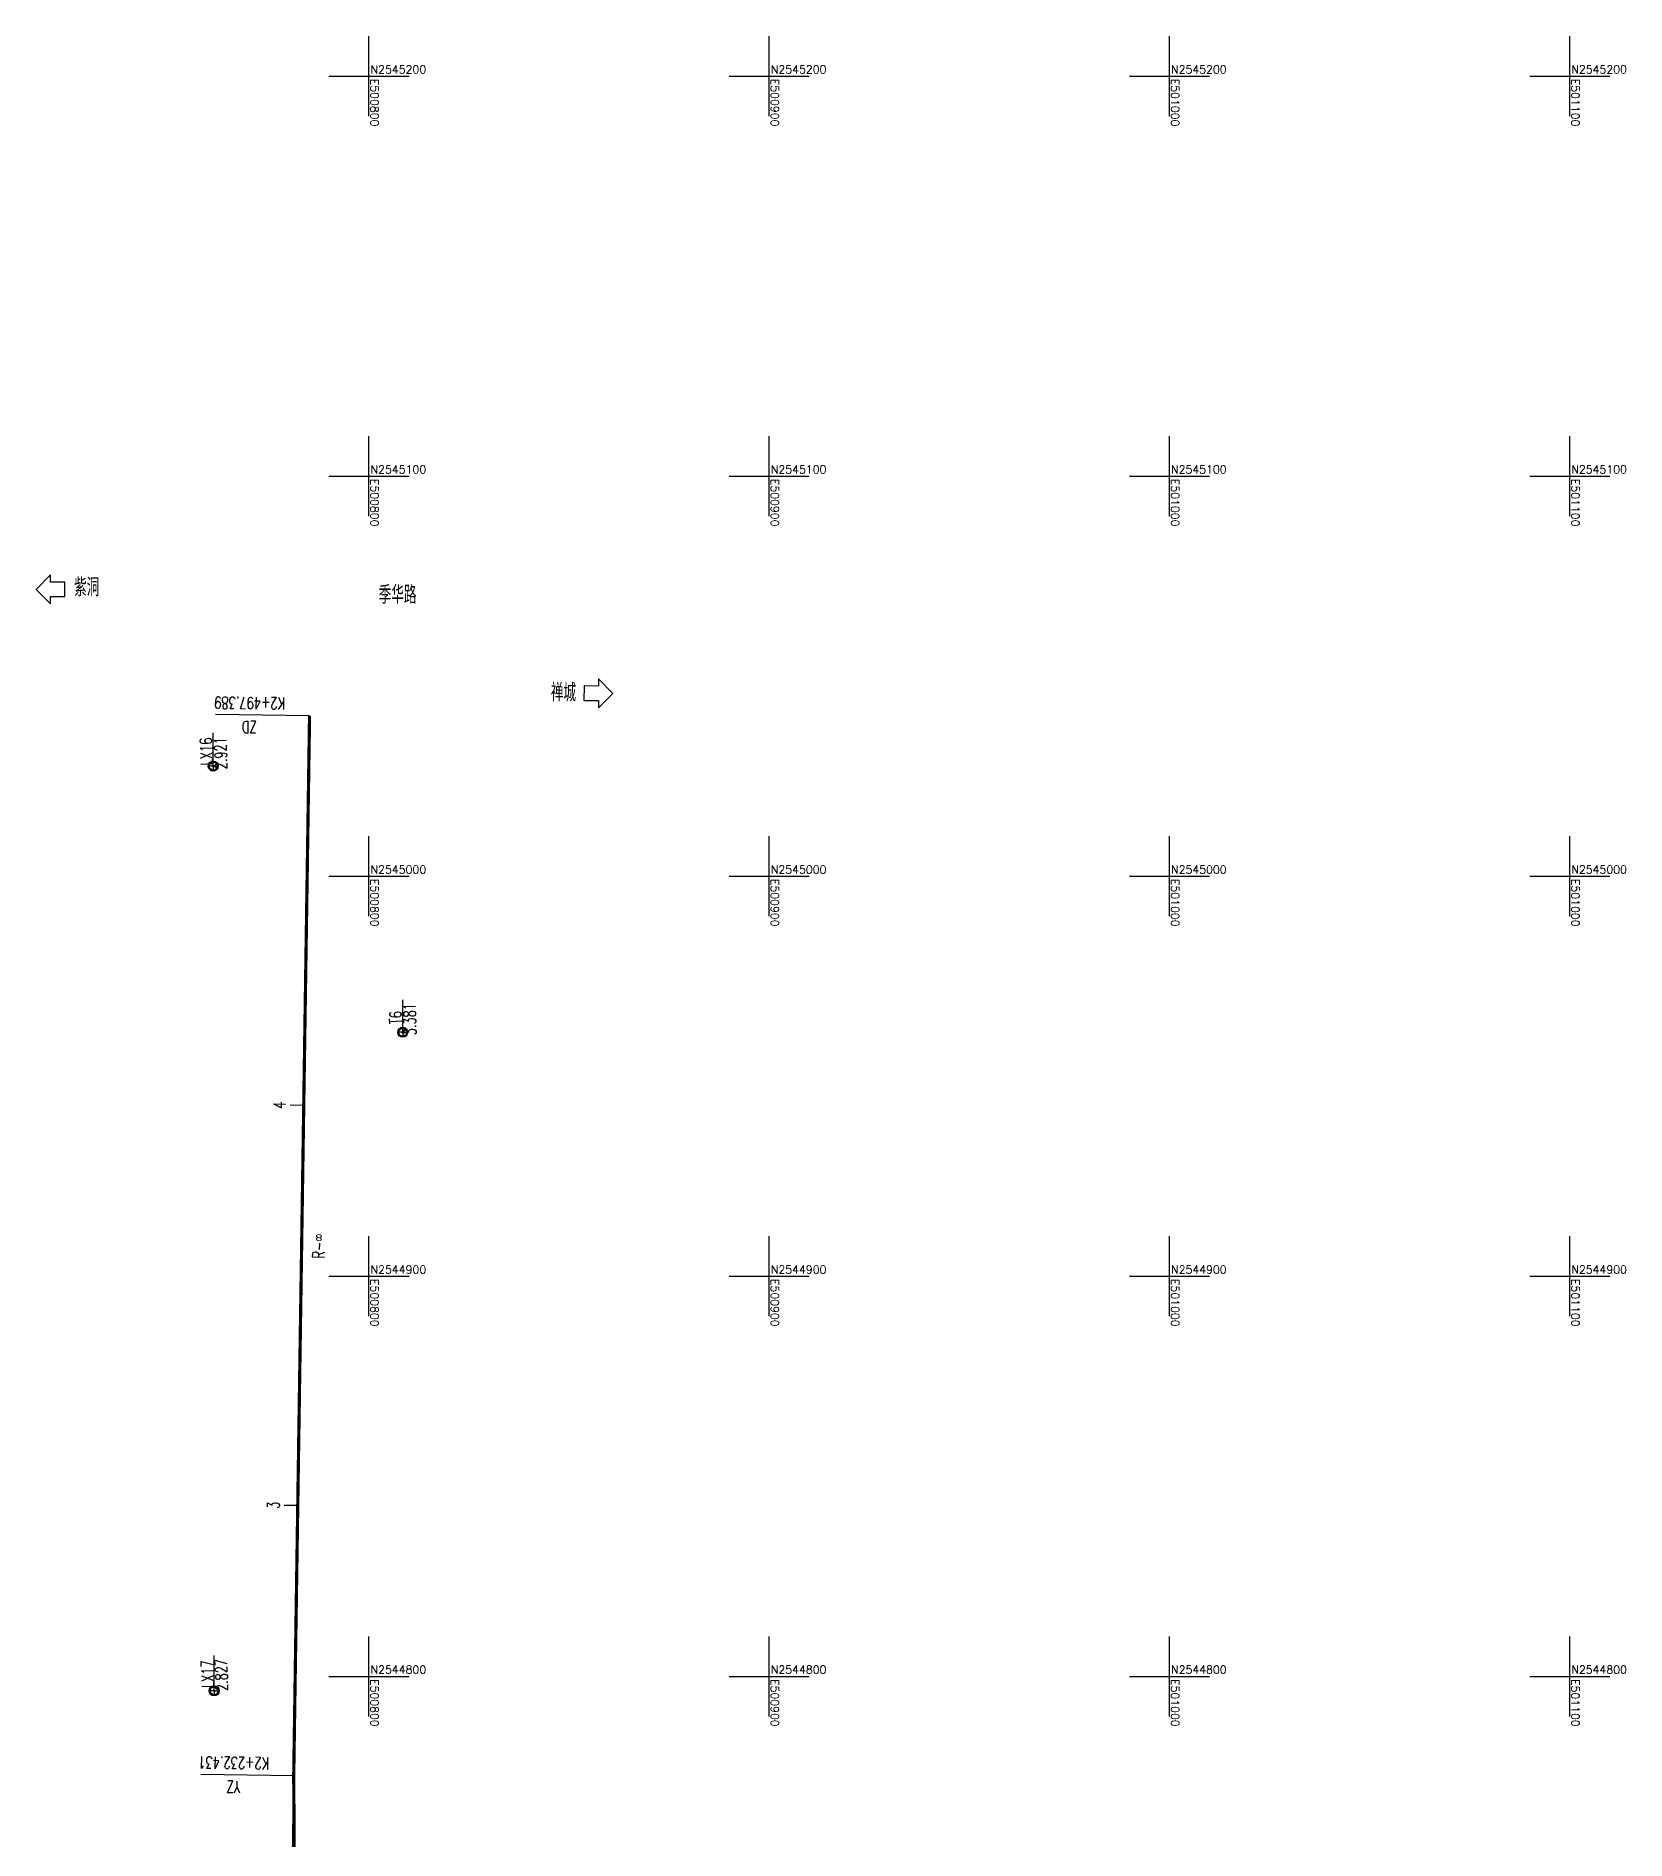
# Model space of a CAD drawing. Header units: inches. Extents: x 499362 to 502582, y 2541888 to 2545349.
# Drawn here: x 500716.8 to 501114, y 2544759.1 to 2545210 of the extents above; entities that cross this region are included whole.
import ezdxf
from ezdxf.enums import TextEntityAlignment as Align

# ---------------------------------------------------------------- set-up
doc = ezdxf.new("R2010")
doc.units = ezdxf.units.IN
for name, color, linetype in [('0-文字', 7, 'Continuous'), ('canshu', 7, 'Continuous'), ('circle', 3, 'Continuous'), ('station', 6, 'Continuous'), ('zhix', 7, 'Continuous'), ('坐标网', 2, 'Continuous'), ('控制导线点', 7, 'Continuous'), ('要素桩', 7, 'Continuous')]:
    doc.layers.add(name, color=color, linetype=linetype)
doc.styles.add('GTF_XW', font='simplex1.shx', dxfattribs={"width": 0.7, "bigfont": 'hztxt.shx'})
doc.styles.get("Standard").update_dxf_attribs({"font": 'simplex1.shx', "width": 0.7, "bigfont": 'hztxt.shx'})

# ---------------------------------------------------------------- blocks, each defined once
blk = doc.blocks.new('控制导线点')
at = {"layer": '控制导线点'}
for p, q in [((500961.792, 2543567.946, 3.298), (500960.192, 2543567.946)), ((500962.192, 2543568.346, 3.298), (500962.192, 2543569.946)), ((500962.192, 2543567.546, 3.298), (500962.192, 2543565.946)), ((500962.592, 2543567.946, 3.298), (500964.192, 2543567.946))]:
    blk.add_line(p, q, dxfattribs=at)
for centre, radius in [((500962.192, 2543567.946), 2.5), ((500962.192, 2543567.946), 2), ((500962.192, 2543567.946, 3.298), 0.4)]:
    blk.add_circle(centre, radius, dxfattribs=at)

msp = doc.modelspace()

# ---------------------------------------------------------------- linework, layer by layer
at = {"layer": '0-文字', "ltscale": 1000, "flags": 128}
for points in [[(500716.83, 2545071.7), (500720.44, 2545068.12), (500720.43, 2545069.92), (500724.03, 2545069.93), (500724.02, 2545073.53), (500720.42, 2545073.52), (500720.41, 2545075.32), (500716.83, 2545071.7)], [(500860.92, 2545045.7), (500857.34, 2545049.33), (500857.33, 2545047.53), (500853.73, 2545047.55), (500853.71, 2545043.95), (500857.31, 2545043.93), (500857.3, 2545042.13), (500860.92, 2545045.7)]]:
    msp.add_lwpolyline(points, dxfattribs=at)
at = {"layer": 'circle', "flags": 128}
msp.add_lwpolyline([(501098.74, 2542642), (501070.02, 2543056.24), (500722.15, 2543579.97), (500789.69, 2544110.56), (500796.25, 2544564.61), (500780.14, 2544704.36), (500785.15, 2545040.06)], dxfattribs=at)
at = {"layer": 'circle'}
for centre in [(500785.15, 2545040.06), (500781.19, 2544775.13)]:
    msp.add_circle(centre, 0, dxfattribs=at)
at = {"layer": 'station'}
for p, q in [((500783.7, 2544942.68), (500780.27, 2544942.73)), ((500782.2, 2544842.69), (500778.78, 2544842.74))]:
    msp.add_line(p, q, dxfattribs=at)
at = {"layer": 'zhix', "const_width": 0.8, "flags": 128}
msp.add_lwpolyline([(500779.06, 2544027.01, 0.028053), (500790.91, 2544194.77), (500795.24, 2544494.72, 0.032326), (500788.25, 2544634.05, -0.032451), (500781.19, 2544775.13), (500785.15, 2545040.06)], format="xyb", dxfattribs=at)
at = {"layer": '坐标网'}
for p, q in [((500800, 2545190), (500800, 2545210)), ((500900, 2545190), (500900, 2545210)), ((501000, 2545190), (501000, 2545210)), ((501100, 2545190), (501100, 2545210)), ((500790, 2545200), (500810, 2545200)), ((500890, 2545200), (500910, 2545200)), ((500990, 2545200), (501010, 2545200)), ((501090, 2545200), (501110, 2545200)), ((500800, 2545090), (500800, 2545110)), ((500900, 2545090), (500900, 2545110)), ((501000, 2545090), (501000, 2545110)), ((501100, 2545090), (501100, 2545110)), ((500790, 2545100), (500810, 2545100)), ((500890, 2545100), (500910, 2545100)), ((500990, 2545100), (501010, 2545100)), ((501090, 2545100), (501110, 2545100)), ((500800, 2544990), (500800, 2545010)), ((500900, 2544990), (500900, 2545010)), ((501000, 2544990), (501000, 2545010)), ((501100, 2544990), (501100, 2545010)), ((500790, 2545000), (500810, 2545000)), ((500890, 2545000), (500910, 2545000)), ((500990, 2545000), (501010, 2545000)), ((501090, 2545000), (501110, 2545000)), ((500800, 2544890), (500800, 2544910)), ((500900, 2544890), (500900, 2544910)), ((501000, 2544890), (501000, 2544910)), ((501100, 2544890), (501100, 2544910)), ((500790, 2544900), (500810, 2544900)), ((500890, 2544900), (500910, 2544900)), ((500990, 2544900), (501010, 2544900)), ((501090, 2544900), (501110, 2544900)), ((500800, 2544790), (500800, 2544810)), ((500900, 2544790), (500900, 2544810)), ((501000, 2544790), (501000, 2544810)), ((501100, 2544790), (501100, 2544810)), ((500790, 2544800), (500810, 2544800)), ((500890, 2544800), (500910, 2544800)), ((500990, 2544800), (501010, 2544800)), ((501090, 2544800), (501110, 2544800))]:
    msp.add_line(p, q, dxfattribs=at)
at = {"layer": '控制导线点'}
for p, q in [((500761.09, 2545028.77, -6.17), (500761.09, 2545035.8, -3.89)), ((500808.42, 2544962.26, -5.71), (500808.42, 2544969.08, -5.71)), ((500761.34, 2544797.63, -10.74), (500761.34, 2544805.18, -10.74))]:
    msp.add_line(p, q, dxfattribs=at)
at = {"layer": '要素桩'}
for p, q in [((500785.15, 2545040.06), (500761.68, 2545040.41)), ((500781.19, 2544775.13), (500757.97, 2544775.48))]:
    msp.add_line(p, q, dxfattribs=at)

# ---------------------------------------------------------------- block references
at = {"layer": '控制导线点', "xscale": 0.5, "yscale": 0.5, "zscale": 0.5}
for p in [(250279.99, 1273243.55, -6.17), (250327.33, 1273177.03, -5.71), (250280.24, 1273012.41, -10.74)]:
    msp.add_blockref('控制导线点', p, dxfattribs=at)

# ---------------------------------------------------------------- texts
at = {"layer": '0-文字', "ltscale": 1000, "width": 0.7}
for s, rotation, p in [('紫洞', 0.0584, (500732.63, 2545072.24)), ('季华路', 0.0584, (500811.88, 2545070.35)), ('禅城', 359.4665, (500851.73, 2545045.9))]:
    msp.add_text(s, height=4.5, rotation=rotation, dxfattribs=at).set_placement(p, align=Align.MIDDLE_RIGHT)
at = {"layer": 'canshu', "style": 'GTF_XW', "width": 0.7}
msp.add_text('R-∞', height=3, rotation=89.1438, dxfattribs=at).set_placement((500787.46, 2544907.53), align=Align.MIDDLE)
at = {"layer": 'station', "style": 'GTF_XW', "width": 0.7}
for s, p in [('4', (500779.13, 2544942.75)), ('3', (500777.63, 2544842.76))]:
    msp.add_text(s, height=3, rotation=89.1438, dxfattribs=at).set_placement(p, align=Align.CENTER)
at = {"layer": '坐标网', "style": 'GTF_XW'}
for s, p in [('N2545200', (500800.4, 2545200.67)), ('N2545200', (500900.4, 2545200.67)), ('N2545200', (501000.4, 2545200.67)), ('N2545200', (501100.4, 2545200.67)), ('N2545100', (500800.4, 2545100.67)), ('N2545100', (500900.4, 2545100.67)), ('N2545100', (501000.4, 2545100.67)), ('N2545100', (501100.4, 2545100.67)), ('N2545000', (500800.4, 2545000.67)), ('N2545000', (500900.4, 2545000.67)), ('N2545000', (501000.4, 2545000.67)), ('N2545000', (501100.4, 2545000.67)), ('N2544900', (500800.4, 2544900.67)), ('N2544900', (500900.4, 2544900.67)), ('N2544900', (501000.4, 2544900.67)), ('N2544900', (501100.4, 2544900.67)), ('N2544800', (500800.4, 2544800.67)), ('N2544800', (500900.4, 2544800.67)), ('N2544800', (501000.4, 2544800.67)), ('N2544800', (501100.4, 2544800.67))]:
    msp.add_text(s, height=2, dxfattribs=at).set_placement(p)
for s, p in [('E500800', (500800.4, 2545199.33)), ('E500900', (500900.4, 2545199.33)), ('E501000', (501000.4, 2545199.33)), ('E501100', (501100.4, 2545199.33)), ('E500800', (500800.4, 2545099.33)), ('E500900', (500900.4, 2545099.33)), ('E501000', (501000.4, 2545099.33)), ('E501100', (501100.4, 2545099.33)), ('E500800', (500800.4, 2544999.33)), ('E500900', (500900.4, 2544999.33)), ('E501000', (501000.4, 2544999.33)), ('E501000', (501100.4, 2544999.33)), ('E500800', (500800.4, 2544899.33)), ('E500900', (500900.4, 2544899.33)), ('E501000', (501000.4, 2544899.33)), ('E501100', (501100.4, 2544899.33)), ('E500800', (500800.4, 2544799.33)), ('E500900', (500900.4, 2544799.33)), ('E501000', (501000.4, 2544799.33)), ('E501100', (501100.4, 2544799.33))]:
    msp.add_text(s, height=2, rotation=270, dxfattribs=at).set_placement(p)
at = {"layer": '控制导线点', "ltscale": 1000, "width": 0.7}
for s, p in [('LX16', (500759.23, 2545034.65, -8.42)), ('2.921', (500762.8, 2545034.78, -8.42)), ('3.381', (500810.06, 2544968.3, -7.96)), ('T6', (500806.58, 2544966.28, -7.96)), ('2.827', (500762.98, 2544804.37, -12.99)), ('LX17', (500759.54, 2544804.05, -12.99))]:
    msp.add_text(s, height=3, rotation=91.9824, dxfattribs=at).set_placement(p, align=Align.MIDDLE_RIGHT)
at = {"layer": '要素桩', "style": 'GTF_XW', "width": 0.7}
for s, p in [('K2+497.389', (500770.2, 2545043.28)), ('ZD', (500770.11, 2545037.28)), ('K2+232.431', (500766.24, 2544778.35)), ('YZ', (500766.15, 2544772.35))]:
    msp.add_text(s, height=3, rotation=179.1438, dxfattribs=at).set_placement(p, align=Align.MIDDLE)

doc.saveas('drawing.dxf')
